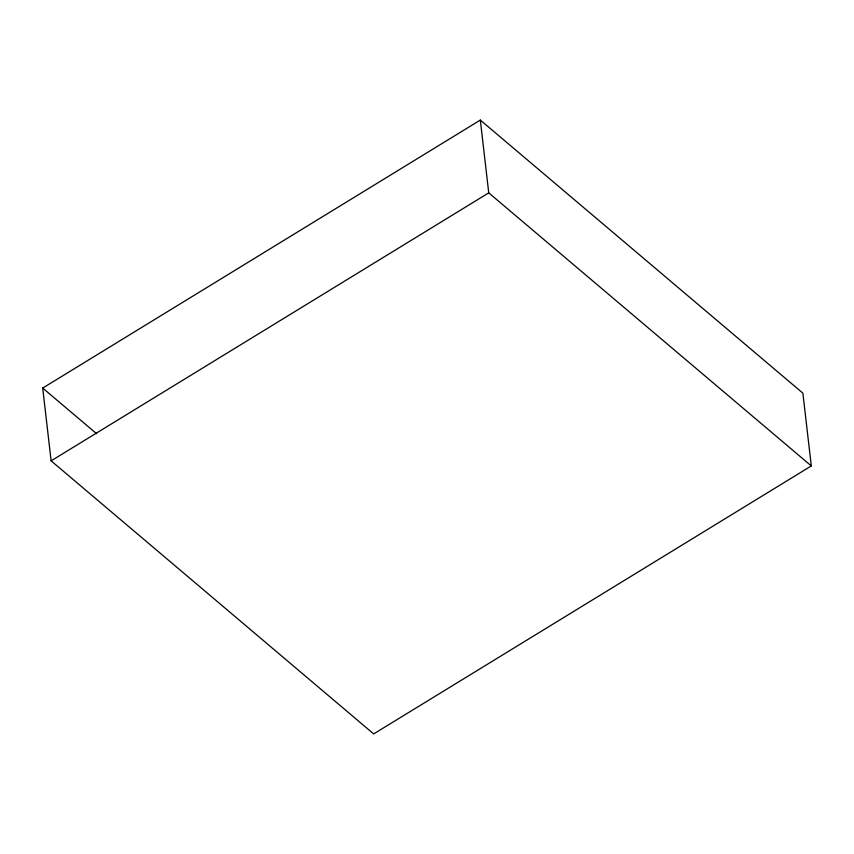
<?xml version="1.0" encoding="UTF-8"?>
<svg xmlns="http://www.w3.org/2000/svg" width="854" height="854" viewBox="0 0 854 854"><rect width="100%" height="100%" fill="white"/><g stroke="black" fill="none" stroke-linecap="round" stroke-linejoin="round"><path stroke-width="1.28" d="M42.7 388.068L480.322 120.083L802.877 393.15L811.3 465.932L373.678 733.917L51.123 460.85L42.7 388.068L96.63 433.725M51.123 460.85L488.744 192.865L480.322 120.083M488.744 192.865L811.3 465.932"/></g></svg>
